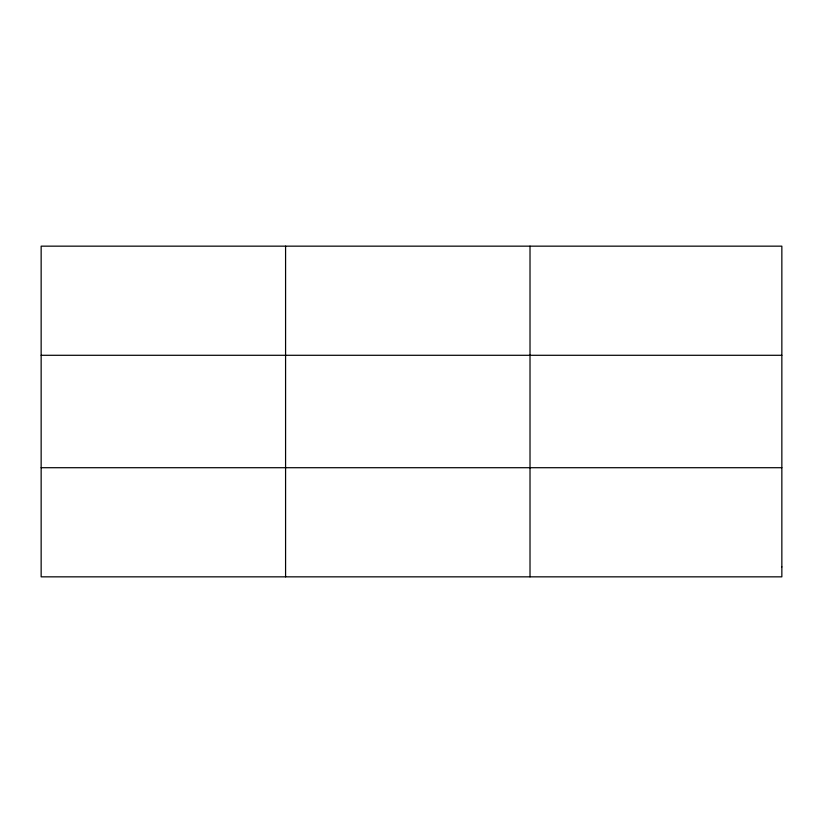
<?xml version="1.0" encoding="UTF-8"?>
<svg xmlns="http://www.w3.org/2000/svg" width="823" height="823" viewBox="0 0 823 823"><rect width="100%" height="100%" fill="white"/><g stroke="black" fill="none" stroke-linecap="round" stroke-linejoin="round"><path stroke-width="1.23" d="M285.581 576.841L285.581 246.159M530.012 576.841L530.012 246.159M41.15 355.289L781.85 355.289M41.15 467.711L781.85 467.711M781.85 566.913L781.85 576.841L41.15 576.841L41.15 246.159L781.85 246.159L781.85 566.913"/></g></svg>
